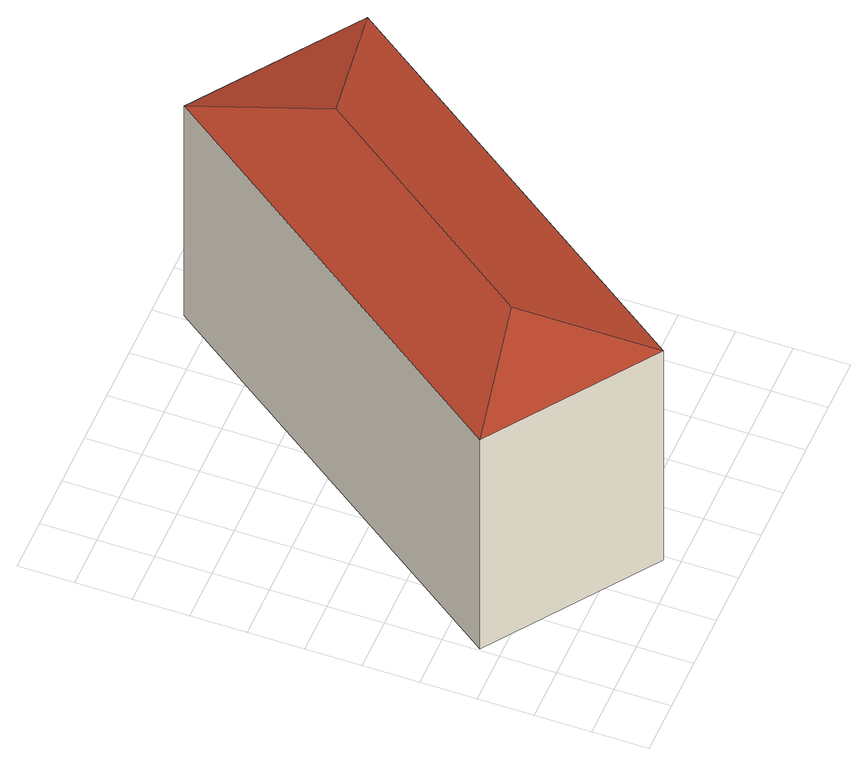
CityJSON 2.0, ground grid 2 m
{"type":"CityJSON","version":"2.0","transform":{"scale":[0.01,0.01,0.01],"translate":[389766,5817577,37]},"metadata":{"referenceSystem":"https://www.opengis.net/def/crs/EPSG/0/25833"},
"CityObjects":{
"building1":{"type":"Building","attributes":{"reliability":0.99,"form1.CE90":4.8,"form1.LE90":4.8,"form1.target":"lod0FootPrint","form2.target":"lod2MultiSurface","form2.SE90":1.5,"form2.LE90":1.5,"form3.targetSurface":"GEOM_7300027","form3.position":"1.5 1.5 1.5 0.1 0.1 0.01","form3.azimuth_LE90":1.1,"form3.elevation_LE90":0.8,"form3.texture_CE90":0.2,"form4.targetLineString":"GEOM_7300027_0_","visualQuality.textureType":"false","visualQuality.resolution":0.45,"temporalReliability.measureDate":"2017-10-22","temporalReliability.measureTime":"10:33:00","temporalReliability.transience":100,"completeness":1},"geometry":[{"type":"MultiSurface","lod":"2","boundaries":[[[0,1,2,3]],[[4,5,6]],[[6,7,8,4]],[[4,8,9,5]],[[7,9,8]],[[5,9,2,1]],[[9,7,3,2]],[[7,6,0,3]],[[6,5,1,0]]],"semantics":{"surfaces":[{"type":"GroundSurface"},{"type":"RoofSurface","form2.target":"lod2MultiSurface","form2.SE90":1,"form2.LE90":1.5,"propertyReliability.propertyName":"Material","propertyReliability.reliability":0.8,"temporalReliability.measureDate":"2017-10-22","temporalReliability.measureTime":"10:33:00","temporalReliability.transience":10000,"Material":"Clay"},{"type":"WallSurface"}],"values":[0,1,1,1,1,2,2,2,2]}}]}
},
"vertices":[
[1019,1896,89],[1597,1482,89],[586,57,89],[8,471,89],[1102,1399,1202],[1597,1482,1101],[1019,1896,1101],[8,471,1101],[503,554,1202],[586,57,1101]
]}
